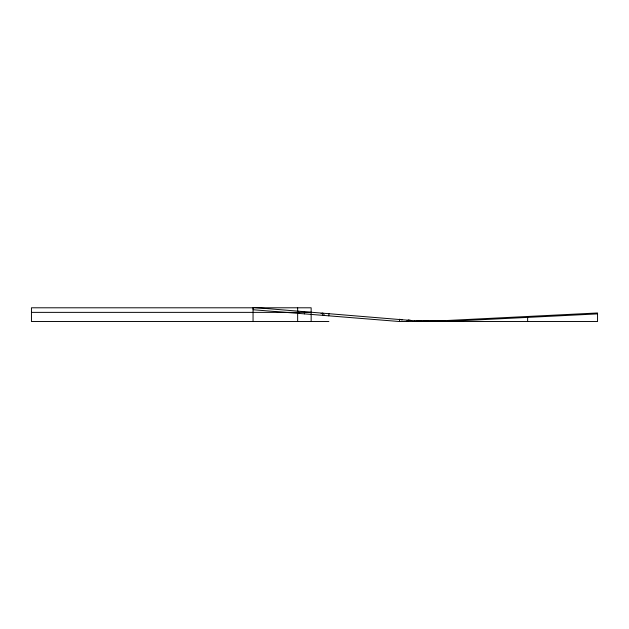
<?xml version="1.0" encoding="UTF-8"?>
<svg xmlns="http://www.w3.org/2000/svg" width="629" height="629" viewBox="0 0 629 629"><rect width="100%" height="100%" fill="white"/><g stroke="black" fill="none" stroke-linecap="round" stroke-linejoin="round"><path stroke-width="0.94" d="M297.839 311.048L297.651 313.328L299.388 312.896M304.397 313.871L304.585 311.591M328.778 315.837L328.959 313.557M321.073 313.58L322.866 313.069L322.685 315.341L324.478 314.83M414.338 321.042L416.956 321.521L416.956 320.601L445.073 320.601L597.55 312.983L597.55 321.521L399.501 321.521L253.196 309.751L253.385 307.471L423.726 321.521L423.726 320.601L430.495 321.521L430.495 320.601L437.784 321.521L437.784 320.601L445.073 321.521L597.55 313.895M31.45 312.369L311.151 312.369M328.881 321.521L31.45 321.521L31.45 307.793L311.151 307.793L311.151 321.521M410.847 320.397L408.229 319.917L408.229 321.521L406.483 321.057M402.12 319.917L399.501 319.233L399.501 321.529M527.637 316.473L527.637 321.521M445.073 320.601L445.073 321.521M297.651 307.793L297.651 321.521M253.055 307.793L253.055 321.521"/></g></svg>
